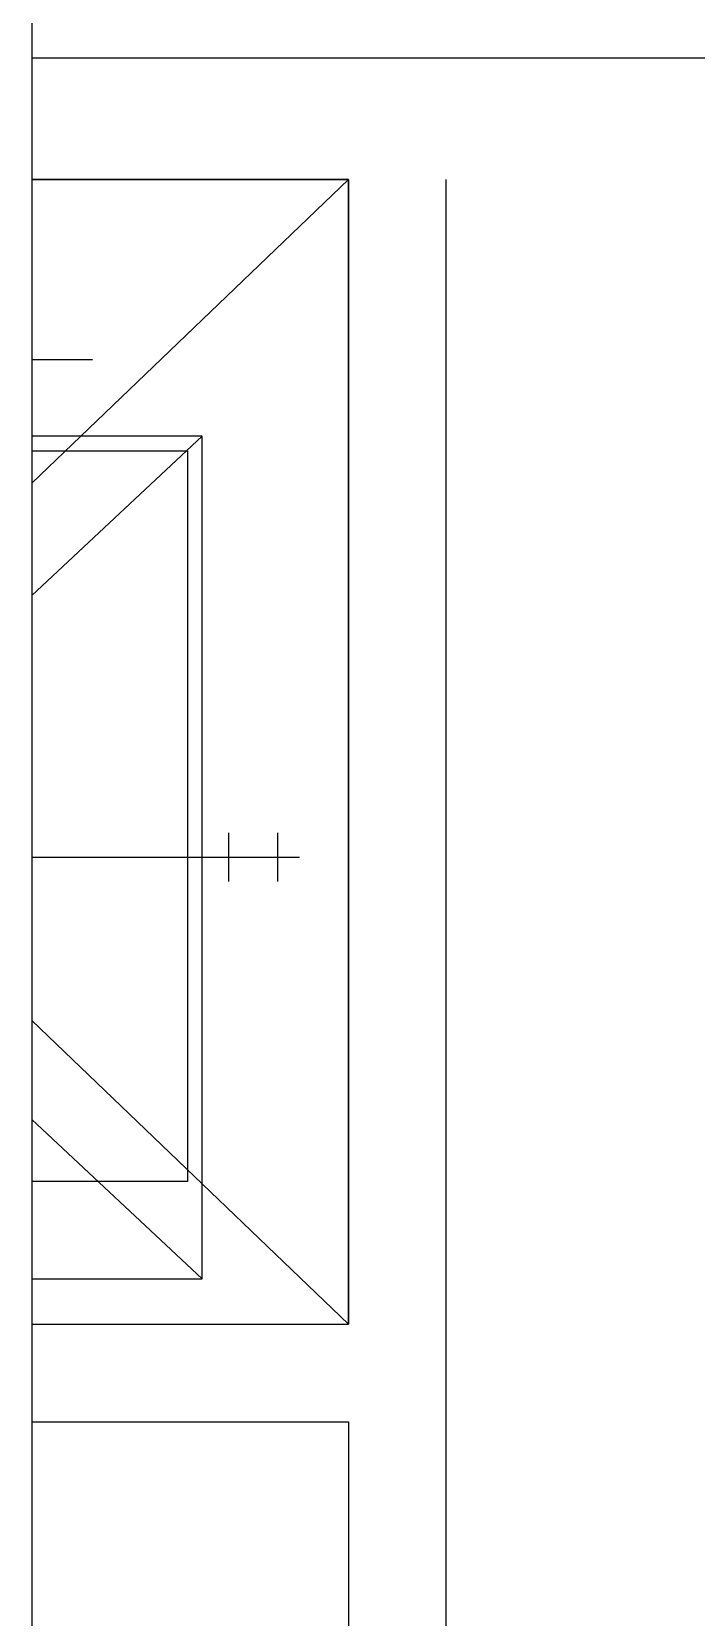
# Model space of a CAD drawing. Header units: millimetres. Extents: x -33000 to 294000, y 0 to 42408.
# Drawn here: x 258206 to 259571, y 15553 to 18808 of the extents above; entities that cross this region are included whole.
import ezdxf

# ---------------------------------------------------------------- set-up
doc = ezdxf.new("R2010")
doc.units = ezdxf.units.MM
doc.header["$LTSCALE"] = 50
doc.layers.add('arch', color=8, linetype='Continuous')

msp = doc.modelspace()

# ---------------------------------------------------------------- linework, layer by layer
at = {"layer": 'arch'}
for p, q in [((258206.2, 18754.6), (259826.2, 18754.6)), ((258206.2, 18504.6), (258856.2, 18504.6)), ((258206.2, 17881.1), (258856.2, 18504.6)), ((258856.2, 18504.6), (258856.2, 16154.6)), ((259056.2, 18504.6), (259056.2, 13054.6)), ((258206.2, 18134.8), (258331.2, 18134.8)), ((258556.2, 17977.6), (258206.2, 17977.6)), ((258206.2, 17650.3), (258556.2, 17977.6)), ((258556.2, 16247.6), (258556.2, 17977.6)), ((258206.2, 17947.6), (258526.2, 17947.6)), ((258526.2, 17947.6), (258526.2, 16447.6)), ((258611.2, 17063.7), (258611.2, 17163.7)), ((258711.2, 17063.7), (258711.2, 17163.7)), ((258206.2, 17113.7), (258756.2, 17113.7)), ((258206.2, 16778.1), (258856.2, 16154.6)), ((258556.2, 16247.6), (258206.2, 16574.9)), ((258526.2, 16447.6), (258206.2, 16447.6)), ((258206.2, 16247.6), (258556.2, 16247.6)), ((258206.2, 16154.6), (258856.2, 16154.6)), ((258206.2, 15954.6), (258856.2, 15954.6)), ((258856.2, 15954.6), (258856.2, 13054.6))]:
    msp.add_line(p, q, dxfattribs=at)
msp.add_lwpolyline([(258206.2, 6804.6), (288286.2, 6804.6), (288286.2, 25474.6), (258206.2, 25474.6)], close=True, dxfattribs=at)
msp.add_lwpolyline([(258206.2, 16154.6), (258856.2, 16154.6), (258856.2, 18504.6), (258206.2, 18504.6)], dxfattribs=at)

doc.saveas('drawing.dxf')
